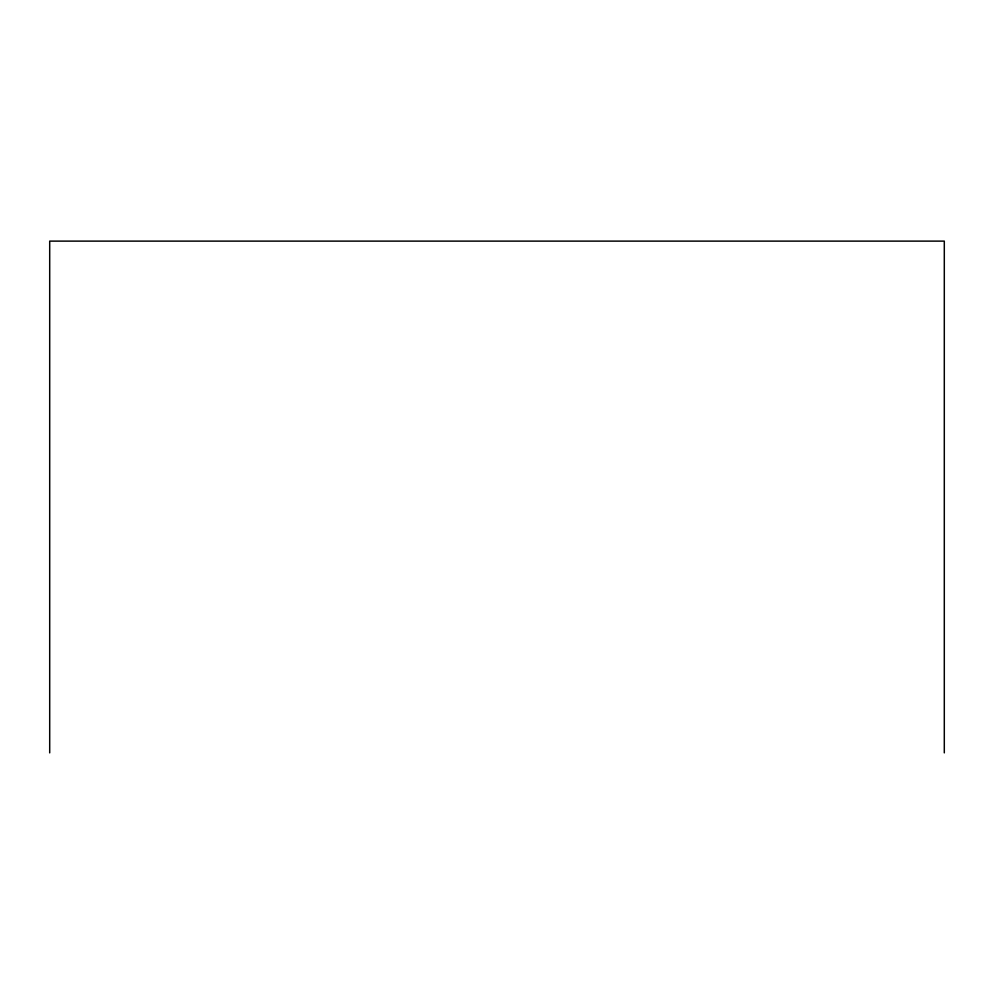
<?xml version="1.0" encoding="UTF-8"?>
<svg xmlns="http://www.w3.org/2000/svg" width="994" height="994" viewBox="0 0 994 994"><rect width="100%" height="100%" fill="white"/><g stroke="black" fill="none" stroke-linecap="round" stroke-linejoin="round"><path stroke-width="1.49" d="M944.3 752.88L944.3 241.12L49.7 241.12L49.7 752.88"/></g></svg>
